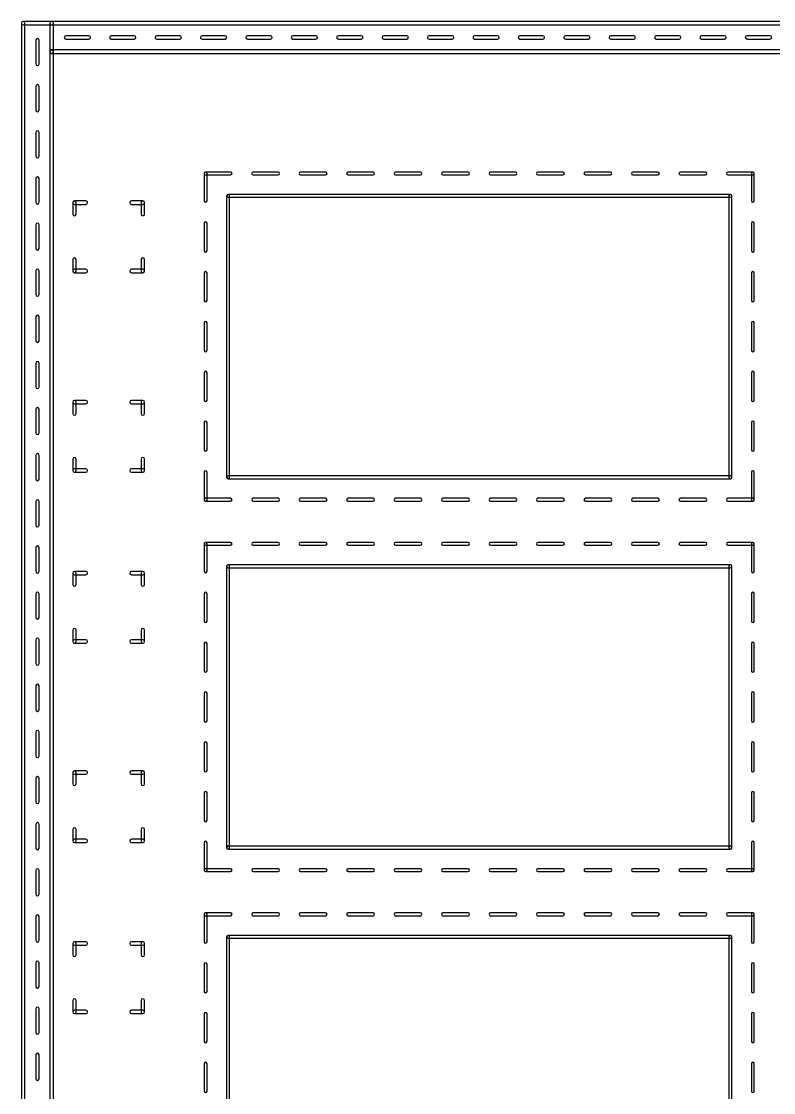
# Model space of a CAD drawing. Extents: x 0 to 11.2, y 0 to 11.2.
# Drawn here: x 8.453 to 9.772, y 4.637 to 6.517 of the extents above; entities that cross this region are included whole.
import ezdxf

# ---------------------------------------------------------------- set-up
doc = ezdxf.new("R2010")
doc.units = 0
doc.layers.add('21', color=253, linetype='CONTINUOUS')

msp = doc.modelspace()

# ---------------------------------------------------------------- linework, layer by layer
at = {"layer": '21'}
for points in [[(8.453, 6.514), (8.453, 2.114, 1), (8.459, 2.114), (8.459, 6.514, 1)], [(8.506, 6.517), (8.456, 6.517, 1), (8.456, 6.511), (8.506, 6.511, 1)], [(10.906, 6.517), (8.506, 6.517, 1), (8.506, 6.511), (10.906, 6.511, 1)], [(8.509, 6.464), (8.509, 6.514, 1), (8.503, 6.514), (8.503, 6.464, 1)], [(8.484, 6.442433), (8.484, 6.484, 1), (8.478, 6.484), (8.478, 6.442433, 1)], [(8.571276, 6.492), (8.531, 6.492, 1), (8.531, 6.486), (8.571276, 6.486, 1)], [(8.650921, 6.492), (8.610646, 6.492, 1), (8.610646, 6.486), (8.650921, 6.486, 1)], [(8.730567, 6.492), (8.690291, 6.492, 1), (8.690291, 6.486), (8.730567, 6.486, 1)], [(8.810213, 6.492), (8.769937, 6.492, 1), (8.769937, 6.486), (8.810213, 6.486, 1)], [(8.889858, 6.492), (8.849583, 6.492, 1), (8.849583, 6.486), (8.889858, 6.486, 1)], [(8.969504, 6.492), (8.929228, 6.492, 1), (8.929228, 6.486), (8.969504, 6.486, 1)], [(9.04915, 6.492), (9.008874, 6.492, 1), (9.008874, 6.486), (9.04915, 6.486, 1)], [(9.128795, 6.492), (9.08852, 6.492, 1), (9.08852, 6.486), (9.128795, 6.486, 1)], [(9.208441, 6.492), (9.168165, 6.492, 1), (9.168165, 6.486), (9.208441, 6.486, 1)], [(9.288087, 6.492), (9.247811, 6.492, 1), (9.247811, 6.486), (9.288087, 6.486, 1)], [(9.367732, 6.492), (9.327457, 6.492, 1), (9.327457, 6.486), (9.367732, 6.486, 1)], [(9.447378, 6.492), (9.407102, 6.492, 1), (9.407102, 6.486), (9.447378, 6.486, 1)], [(9.527024, 6.492), (9.486748, 6.492, 1), (9.486748, 6.486), (9.527024, 6.486, 1)], [(9.606669, 6.492), (9.566394, 6.492, 1), (9.566394, 6.486), (9.606669, 6.486, 1)], [(9.686315, 6.492), (9.646039, 6.492, 1), (9.646039, 6.486), (9.686315, 6.486, 1)], [(9.765961, 6.492), (9.725685, 6.492, 1), (9.725685, 6.486), (9.765961, 6.486, 1)], [(8.506, 6.461), (10.856, 6.461, 1), (10.856, 6.467), (8.506, 6.467, 1)], [(8.509, 2.164), (8.509, 6.464, 1), (8.503, 6.464), (8.503, 2.164, 1)], [(8.484, 6.361495), (8.484, 6.403063, 1), (8.478, 6.403063), (8.478, 6.361495, 1)], [(8.484, 6.280558), (8.484, 6.322125, 1), (8.478, 6.322125), (8.478, 6.280558, 1)], [(8.484, 6.199621), (8.484, 6.241188, 1), (8.478, 6.241188), (8.478, 6.199621, 1)], [(8.778579, 6.202189), (8.778579, 6.25022, 1), (8.773579, 6.25022), (8.773579, 6.202189, 1)], [(8.776079, 6.24772), (8.819976, 6.24772, 1), (8.819976, 6.25272), (8.776079, 6.25272, 1)], [(8.859346, 6.24772), (8.903244, 6.24772, 1), (8.903244, 6.25272), (8.859346, 6.25272, 1)], [(8.942614, 6.24772), (8.986512, 6.24772, 1), (8.986512, 6.25272), (8.942614, 6.25272, 1)], [(9.025882, 6.24772), (9.06978, 6.24772, 1), (9.06978, 6.25272), (9.025882, 6.25272, 1)], [(9.10915, 6.24772), (9.153047, 6.24772, 1), (9.153047, 6.25272), (9.10915, 6.25272, 1)], [(9.192417, 6.24772), (9.236315, 6.24772, 1), (9.236315, 6.25272), (9.192417, 6.25272, 1)], [(9.275685, 6.24772), (9.319583, 6.24772, 1), (9.319583, 6.25272), (9.275685, 6.25272, 1)], [(9.358953, 6.24772), (9.40285, 6.24772, 1), (9.40285, 6.25272), (9.358953, 6.25272, 1)], [(9.44222, 6.24772), (9.486118, 6.24772, 1), (9.486118, 6.25272), (9.44222, 6.25272, 1)], [(9.525488, 6.24772), (9.569386, 6.24772, 1), (9.569386, 6.25272), (9.525488, 6.25272, 1)], [(9.608756, 6.24772), (9.652654, 6.24772, 1), (9.652654, 6.25272), (9.608756, 6.25272, 1)], [(9.692024, 6.24772), (9.735921, 6.24772, 1), (9.735921, 6.25272), (9.692024, 6.25272, 1)], [(9.733421, 6.25022), (9.733421, 6.202189, 1), (9.738421, 6.202189), (9.738421, 6.25022, 1)], [(9.696551, 6.21335), (8.815449, 6.21335, 1), (8.815449, 6.20835), (9.696551, 6.20835, 1)], [(8.812949, 6.21085), (8.812949, 5.71715, 1), (8.817949, 5.71715), (8.817949, 6.21085, 1)], [(9.699051, 5.71715), (9.699051, 6.21085, 1), (9.694051, 6.21085), (9.694051, 5.71715, 1)], [(8.549, 6.179), (8.549, 6.199, 1), (8.543, 6.199), (8.543, 6.179, 1)], [(8.546, 6.196), (8.566, 6.196, 1), (8.566, 6.202), (8.546, 6.202, 1)], [(8.646, 6.196), (8.666, 6.196, 1), (8.666, 6.202), (8.646, 6.202, 1)], [(8.663, 6.199), (8.663, 6.179, 1), (8.669, 6.179), (8.669, 6.199, 1)], [(8.778579, 6.114787), (8.778579, 6.162819, 1), (8.773579, 6.162819), (8.773579, 6.114787, 1)], [(9.733421, 6.162819), (9.733421, 6.114787, 1), (9.738421, 6.114787), (9.738421, 6.162819, 1)], [(8.484, 6.118684), (8.484, 6.160251, 1), (8.478, 6.160251), (8.478, 6.118684, 1)], [(8.549, 6.079), (8.549, 6.099, 1), (8.543, 6.099), (8.543, 6.079, 1)], [(8.663, 6.099), (8.663, 6.079, 1), (8.669, 6.079), (8.669, 6.099, 1)], [(8.484, 6.037746), (8.484, 6.079313, 1), (8.478, 6.079313), (8.478, 6.037746, 1)], [(8.566, 6.082), (8.546, 6.082, 1), (8.546, 6.076), (8.566, 6.076, 1)], [(8.666, 6.082), (8.646, 6.082, 1), (8.646, 6.076), (8.666, 6.076, 1)], [(8.778579, 6.027386), (8.778579, 6.075417, 1), (8.773579, 6.075417), (8.773579, 6.027386, 1)], [(9.733421, 6.075417), (9.733421, 6.027386, 1), (9.738421, 6.027386), (9.738421, 6.075417, 1)], [(8.484, 5.956809), (8.484, 5.998376, 1), (8.478, 5.998376), (8.478, 5.956809, 1)], [(8.778579, 5.939984), (8.778579, 5.988016, 1), (8.773579, 5.988016), (8.773579, 5.939984, 1)], [(9.733421, 5.988016), (9.733421, 5.939984, 1), (9.738421, 5.939984), (9.738421, 5.988016, 1)], [(8.484, 5.875872), (8.484, 5.917439, 1), (8.478, 5.917439), (8.478, 5.875872, 1)], [(8.778579, 5.852583), (8.778579, 5.900614, 1), (8.773579, 5.900614), (8.773579, 5.852583, 1)], [(9.733421, 5.900614), (9.733421, 5.852583, 1), (9.738421, 5.852583), (9.738421, 5.900614, 1)], [(8.549, 5.829), (8.549, 5.849, 1), (8.543, 5.849), (8.543, 5.829, 1)], [(8.546, 5.846), (8.566, 5.846, 1), (8.566, 5.852), (8.546, 5.852, 1)], [(8.646, 5.846), (8.666, 5.846, 1), (8.666, 5.852), (8.646, 5.852, 1)], [(8.663, 5.849), (8.663, 5.829, 1), (8.669, 5.829), (8.669, 5.849, 1)], [(8.484, 5.794934), (8.484, 5.836501, 1), (8.478, 5.836501), (8.478, 5.794934, 1)], [(8.778579, 5.765181), (8.778579, 5.813213, 1), (8.773579, 5.813213), (8.773579, 5.765181, 1)], [(9.733421, 5.813213), (9.733421, 5.765181, 1), (9.738421, 5.765181), (9.738421, 5.813213, 1)], [(8.484, 5.713997), (8.484, 5.755564, 1), (8.478, 5.755564), (8.478, 5.713997, 1)], [(8.549, 5.729), (8.549, 5.749, 1), (8.543, 5.749), (8.543, 5.729, 1)], [(8.663, 5.749), (8.663, 5.729, 1), (8.669, 5.729), (8.669, 5.749, 1)], [(8.566, 5.732), (8.546, 5.732, 1), (8.546, 5.726), (8.566, 5.726, 1)], [(8.666, 5.732), (8.646, 5.732, 1), (8.646, 5.726), (8.666, 5.726, 1)], [(8.778579, 5.67778), (8.778579, 5.725811, 1), (8.773579, 5.725811), (8.773579, 5.67778, 1)], [(8.815449, 5.71465), (9.696551, 5.71465, 1), (9.696551, 5.71965), (8.815449, 5.71965, 1)], [(9.733421, 5.725811), (9.733421, 5.67778, 1), (9.738421, 5.67778), (9.738421, 5.725811, 1)], [(8.484, 5.63306), (8.484, 5.674627, 1), (8.478, 5.674627), (8.478, 5.63306, 1)], [(8.819976, 5.68028), (8.776079, 5.68028, 1), (8.776079, 5.67528), (8.819976, 5.67528, 1)], [(8.903244, 5.68028), (8.859346, 5.68028, 1), (8.859346, 5.67528), (8.903244, 5.67528, 1)], [(8.986512, 5.68028), (8.942614, 5.68028, 1), (8.942614, 5.67528), (8.986512, 5.67528, 1)], [(9.06978, 5.68028), (9.025882, 5.68028, 1), (9.025882, 5.67528), (9.06978, 5.67528, 1)], [(9.153047, 5.68028), (9.10915, 5.68028, 1), (9.10915, 5.67528), (9.153047, 5.67528, 1)], [(9.236315, 5.68028), (9.192417, 5.68028, 1), (9.192417, 5.67528), (9.236315, 5.67528, 1)], [(9.319583, 5.68028), (9.275685, 5.68028, 1), (9.275685, 5.67528), (9.319583, 5.67528, 1)], [(9.40285, 5.68028), (9.358953, 5.68028, 1), (9.358953, 5.67528), (9.40285, 5.67528, 1)], [(9.486118, 5.68028), (9.44222, 5.68028, 1), (9.44222, 5.67528), (9.486118, 5.67528, 1)], [(9.569386, 5.68028), (9.525488, 5.68028, 1), (9.525488, 5.67528), (9.569386, 5.67528, 1)], [(9.652654, 5.68028), (9.608756, 5.68028, 1), (9.608756, 5.67528), (9.652654, 5.67528, 1)], [(9.735921, 5.68028), (9.692024, 5.68028, 1), (9.692024, 5.67528), (9.735921, 5.67528, 1)], [(8.778579, 5.552189), (8.778579, 5.60022, 1), (8.773579, 5.60022), (8.773579, 5.552189, 1)], [(8.776079, 5.59772), (8.819976, 5.59772, 1), (8.819976, 5.60272), (8.776079, 5.60272, 1)], [(8.859346, 5.59772), (8.903244, 5.59772, 1), (8.903244, 5.60272), (8.859346, 5.60272, 1)], [(8.942614, 5.59772), (8.986512, 5.59772, 1), (8.986512, 5.60272), (8.942614, 5.60272, 1)], [(9.025882, 5.59772), (9.06978, 5.59772, 1), (9.06978, 5.60272), (9.025882, 5.60272, 1)], [(9.10915, 5.59772), (9.153047, 5.59772, 1), (9.153047, 5.60272), (9.10915, 5.60272, 1)], [(9.192417, 5.59772), (9.236315, 5.59772, 1), (9.236315, 5.60272), (9.192417, 5.60272, 1)], [(9.275685, 5.59772), (9.319583, 5.59772, 1), (9.319583, 5.60272), (9.275685, 5.60272, 1)], [(9.358953, 5.59772), (9.40285, 5.59772, 1), (9.40285, 5.60272), (9.358953, 5.60272, 1)], [(9.44222, 5.59772), (9.486118, 5.59772, 1), (9.486118, 5.60272), (9.44222, 5.60272, 1)], [(9.525488, 5.59772), (9.569386, 5.59772, 1), (9.569386, 5.60272), (9.525488, 5.60272, 1)], [(9.608756, 5.59772), (9.652654, 5.59772, 1), (9.652654, 5.60272), (9.608756, 5.60272, 1)], [(9.692024, 5.59772), (9.735921, 5.59772, 1), (9.735921, 5.60272), (9.692024, 5.60272, 1)], [(9.733421, 5.60022), (9.733421, 5.552189, 1), (9.738421, 5.552189), (9.738421, 5.60022, 1)], [(8.484, 5.552122), (8.484, 5.59369, 1), (8.478, 5.59369), (8.478, 5.552122, 1)], [(8.549, 5.529), (8.549, 5.549, 1), (8.543, 5.549), (8.543, 5.529, 1)], [(8.546, 5.546), (8.566, 5.546, 1), (8.566, 5.552), (8.546, 5.552, 1)], [(8.646, 5.546), (8.666, 5.546, 1), (8.666, 5.552), (8.646, 5.552, 1)], [(8.663, 5.549), (8.663, 5.529, 1), (8.669, 5.529), (8.669, 5.549, 1)], [(9.696551, 5.56335), (8.815449, 5.56335, 1), (8.815449, 5.55835), (9.696551, 5.55835, 1)], [(8.812949, 5.56085), (8.812949, 5.06715, 1), (8.817949, 5.06715), (8.817949, 5.56085, 1)], [(9.699051, 5.06715), (9.699051, 5.56085, 1), (9.694051, 5.56085), (9.694051, 5.06715, 1)], [(8.484, 5.471185), (8.484, 5.512752, 1), (8.478, 5.512752), (8.478, 5.471185, 1)], [(8.778579, 5.464787), (8.778579, 5.512819, 1), (8.773579, 5.512819), (8.773579, 5.464787, 1)], [(9.733421, 5.512819), (9.733421, 5.464787, 1), (9.738421, 5.464787), (9.738421, 5.512819, 1)], [(8.549, 5.429), (8.549, 5.449, 1), (8.543, 5.449), (8.543, 5.429, 1)], [(8.663, 5.449), (8.663, 5.429, 1), (8.669, 5.429), (8.669, 5.449, 1)], [(8.484, 5.390248), (8.484, 5.431815, 1), (8.478, 5.431815), (8.478, 5.390248, 1)], [(8.566, 5.432), (8.546, 5.432, 1), (8.546, 5.426), (8.566, 5.426, 1)], [(8.666, 5.432), (8.646, 5.432, 1), (8.646, 5.426), (8.666, 5.426, 1)], [(8.778579, 5.377386), (8.778579, 5.425417, 1), (8.773579, 5.425417), (8.773579, 5.377386, 1)], [(9.733421, 5.425417), (9.733421, 5.377386, 1), (9.738421, 5.377386), (9.738421, 5.425417, 1)], [(8.484, 5.30931), (8.484, 5.350878, 1), (8.478, 5.350878), (8.478, 5.30931, 1)], [(8.778579, 5.289984), (8.778579, 5.338016, 1), (8.773579, 5.338016), (8.773579, 5.289984, 1)], [(9.733421, 5.338016), (9.733421, 5.289984, 1), (9.738421, 5.289984), (9.738421, 5.338016, 1)], [(8.484, 5.228373), (8.484, 5.26994, 1), (8.478, 5.26994), (8.478, 5.228373, 1)], [(8.778579, 5.202583), (8.778579, 5.250614, 1), (8.773579, 5.250614), (8.773579, 5.202583, 1)], [(9.733421, 5.250614), (9.733421, 5.202583, 1), (9.738421, 5.202583), (9.738421, 5.250614, 1)], [(8.484, 5.147436), (8.484, 5.189003, 1), (8.478, 5.189003), (8.478, 5.147436, 1)], [(8.549, 5.179), (8.549, 5.199, 1), (8.543, 5.199), (8.543, 5.179, 1)], [(8.546, 5.196), (8.566, 5.196, 1), (8.566, 5.202), (8.546, 5.202, 1)], [(8.646, 5.196), (8.666, 5.196, 1), (8.666, 5.202), (8.646, 5.202, 1)], [(8.663, 5.199), (8.663, 5.179, 1), (8.669, 5.179), (8.669, 5.199, 1)], [(8.778579, 5.115181), (8.778579, 5.163213, 1), (8.773579, 5.163213), (8.773579, 5.115181, 1)], [(9.733421, 5.163213), (9.733421, 5.115181, 1), (9.738421, 5.115181), (9.738421, 5.163213, 1)], [(8.484, 5.066499), (8.484, 5.108066, 1), (8.478, 5.108066), (8.478, 5.066499, 1)], [(8.549, 5.079), (8.549, 5.099, 1), (8.543, 5.099), (8.543, 5.079, 1)], [(8.663, 5.099), (8.663, 5.079, 1), (8.669, 5.079), (8.669, 5.099, 1)], [(8.566, 5.082), (8.546, 5.082, 1), (8.546, 5.076), (8.566, 5.076, 1)], [(8.666, 5.082), (8.646, 5.082, 1), (8.646, 5.076), (8.666, 5.076, 1)], [(8.778579, 5.02778), (8.778579, 5.075811, 1), (8.773579, 5.075811), (8.773579, 5.02778, 1)], [(9.733421, 5.075811), (9.733421, 5.02778, 1), (9.738421, 5.02778), (9.738421, 5.075811, 1)], [(8.815449, 5.06465), (9.696551, 5.06465, 1), (9.696551, 5.06965), (8.815449, 5.06965, 1)], [(8.484, 4.985561), (8.484, 5.027128, 1), (8.478, 5.027128), (8.478, 4.985561, 1)], [(8.819976, 5.03028), (8.776079, 5.03028, 1), (8.776079, 5.02528), (8.819976, 5.02528, 1)], [(8.903244, 5.03028), (8.859346, 5.03028, 1), (8.859346, 5.02528), (8.903244, 5.02528, 1)], [(8.986512, 5.03028), (8.942614, 5.03028, 1), (8.942614, 5.02528), (8.986512, 5.02528, 1)], [(9.06978, 5.03028), (9.025882, 5.03028, 1), (9.025882, 5.02528), (9.06978, 5.02528, 1)], [(9.153047, 5.03028), (9.10915, 5.03028, 1), (9.10915, 5.02528), (9.153047, 5.02528, 1)], [(9.236315, 5.03028), (9.192417, 5.03028, 1), (9.192417, 5.02528), (9.236315, 5.02528, 1)], [(9.319583, 5.03028), (9.275685, 5.03028, 1), (9.275685, 5.02528), (9.319583, 5.02528, 1)], [(9.40285, 5.03028), (9.358953, 5.03028, 1), (9.358953, 5.02528), (9.40285, 5.02528, 1)], [(9.486118, 5.03028), (9.44222, 5.03028, 1), (9.44222, 5.02528), (9.486118, 5.02528, 1)], [(9.569386, 5.03028), (9.525488, 5.03028, 1), (9.525488, 5.02528), (9.569386, 5.02528, 1)], [(9.652654, 5.03028), (9.608756, 5.03028, 1), (9.608756, 5.02528), (9.652654, 5.02528, 1)], [(9.735921, 5.03028), (9.692024, 5.03028, 1), (9.692024, 5.02528), (9.735921, 5.02528, 1)], [(8.484, 4.904624), (8.484, 4.946191, 1), (8.478, 4.946191), (8.478, 4.904624, 1)], [(8.778579, 4.902189), (8.778579, 4.95022, 1), (8.773579, 4.95022), (8.773579, 4.902189, 1)], [(8.776079, 4.94772), (8.819976, 4.94772, 1), (8.819976, 4.95272), (8.776079, 4.95272, 1)], [(8.859346, 4.94772), (8.903244, 4.94772, 1), (8.903244, 4.95272), (8.859346, 4.95272, 1)], [(8.942614, 4.94772), (8.986512, 4.94772, 1), (8.986512, 4.95272), (8.942614, 4.95272, 1)], [(9.025882, 4.94772), (9.06978, 4.94772, 1), (9.06978, 4.95272), (9.025882, 4.95272, 1)], [(9.10915, 4.94772), (9.153047, 4.94772, 1), (9.153047, 4.95272), (9.10915, 4.95272, 1)], [(9.192417, 4.94772), (9.236315, 4.94772, 1), (9.236315, 4.95272), (9.192417, 4.95272, 1)], [(9.275685, 4.94772), (9.319583, 4.94772, 1), (9.319583, 4.95272), (9.275685, 4.95272, 1)], [(9.358953, 4.94772), (9.40285, 4.94772, 1), (9.40285, 4.95272), (9.358953, 4.95272, 1)], [(9.44222, 4.94772), (9.486118, 4.94772, 1), (9.486118, 4.95272), (9.44222, 4.95272, 1)], [(9.525488, 4.94772), (9.569386, 4.94772, 1), (9.569386, 4.95272), (9.525488, 4.95272, 1)], [(9.608756, 4.94772), (9.652654, 4.94772, 1), (9.652654, 4.95272), (9.608756, 4.95272, 1)], [(9.692024, 4.94772), (9.735921, 4.94772, 1), (9.735921, 4.95272), (9.692024, 4.95272, 1)], [(9.733421, 4.95022), (9.733421, 4.902189, 1), (9.738421, 4.902189), (9.738421, 4.95022, 1)], [(9.696551, 4.91335), (8.815449, 4.91335, 1), (8.815449, 4.90835), (9.696551, 4.90835, 1)], [(8.812949, 4.91085), (8.812949, 4.41715, 1), (8.817949, 4.41715), (8.817949, 4.91085, 1)], [(9.699051, 4.41715), (9.699051, 4.91085, 1), (9.694051, 4.91085), (9.694051, 4.41715, 1)], [(8.549, 4.879), (8.549, 4.899, 1), (8.543, 4.899), (8.543, 4.879, 1)], [(8.546, 4.896), (8.566, 4.896, 1), (8.566, 4.902), (8.546, 4.902, 1)], [(8.646, 4.896), (8.666, 4.896, 1), (8.666, 4.902), (8.646, 4.902, 1)], [(8.663, 4.899), (8.663, 4.879, 1), (8.669, 4.879), (8.669, 4.899, 1)], [(8.484, 4.823687), (8.484, 4.865254, 1), (8.478, 4.865254), (8.478, 4.823687, 1)], [(8.778579, 4.814787), (8.778579, 4.862819, 1), (8.773579, 4.862819), (8.773579, 4.814787, 1)], [(9.733421, 4.862819), (9.733421, 4.814787, 1), (9.738421, 4.814787), (9.738421, 4.862819, 1)], [(8.549, 4.779), (8.549, 4.799, 1), (8.543, 4.799), (8.543, 4.779, 1)], [(8.663, 4.799), (8.663, 4.779, 1), (8.669, 4.779), (8.669, 4.799, 1)], [(8.484, 4.742749), (8.484, 4.784316, 1), (8.478, 4.784316), (8.478, 4.742749, 1)], [(8.566, 4.782), (8.546, 4.782, 1), (8.546, 4.776), (8.566, 4.776, 1)], [(8.666, 4.782), (8.646, 4.782, 1), (8.646, 4.776), (8.666, 4.776, 1)], [(8.778579, 4.727386), (8.778579, 4.775417, 1), (8.773579, 4.775417), (8.773579, 4.727386, 1)], [(9.733421, 4.775417), (9.733421, 4.727386, 1), (9.738421, 4.727386), (9.738421, 4.775417, 1)], [(8.484, 4.661812), (8.484, 4.703379, 1), (8.478, 4.703379), (8.478, 4.661812, 1)], [(8.778579, 4.639984), (8.778579, 4.688016, 1), (8.773579, 4.688016), (8.773579, 4.639984, 1)], [(9.733421, 4.688016), (9.733421, 4.639984, 1), (9.738421, 4.639984), (9.738421, 4.688016, 1)]]:
    msp.add_lwpolyline(points, format="xyb", close=True, dxfattribs=at)

doc.saveas('drawing.dxf')
